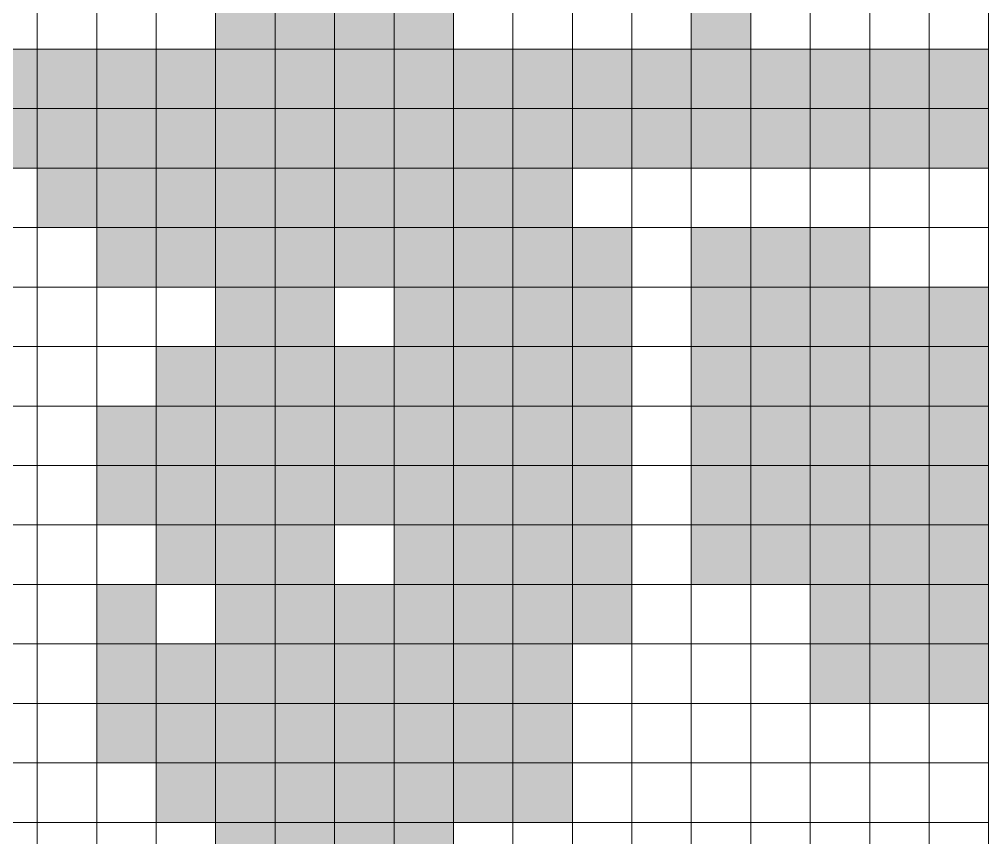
# Model space of a CAD drawing. Header units: millimetres. Extents: x 7481 to 272303, y 53290 to 107290.
# Drawn here: x 183705 to 200005, y 65035 to 78790 of the extents above; entities that cross this region are included whole.
import ezdxf

# ---------------------------------------------------------------- set-up
doc = ezdxf.new("R2010")
doc.units = ezdxf.units.MM
doc.layers.get('0').update_dxf_attribs({"lineweight": 0})
for name, color, linetype in [('l_road', 7, 'Continuous'), ('l_square', 30, 'Continuous'), ('m_square', 40, 'Continuous'), ('n_green', 100, 'Continuous'), ('o_building', 252, 'Continuous'), ('river', 140, 'Continuous')]:
    doc.layers.add(name, color=color, linetype=linetype)

msp = doc.modelspace()

# ---------------------------------------------------------------- hatches: boundary and pattern name
at = {"layer": 'l_road'}
h = msp.add_hatch(color=256, dxfattribs=at)
h.dxf.hatch_style = 1
h.paths.add_polyline_path([(184005, 78290), (183005, 78290), (183005, 77290), (184005, 77290)])
h = msp.add_hatch(color=256, dxfattribs=at)
h.dxf.hatch_style = 1
h.paths.add_polyline_path([(185005, 78290), (184005, 78290), (184005, 77290), (185005, 77290)])
h = msp.add_hatch(color=256, dxfattribs=at)
h.dxf.hatch_style = 1
h.paths.add_polyline_path([(186005, 78290), (185005, 78290), (185005, 77290), (186005, 77290)])
h = msp.add_hatch(color=256, dxfattribs=at)
h.dxf.hatch_style = 1
h.paths.add_polyline_path([(187005, 78290), (186005, 78290), (186005, 77290), (187005, 77290)])
h = msp.add_hatch(color=256, dxfattribs=at)
h.dxf.hatch_style = 1
h.paths.add_polyline_path([(188005, 78290), (187005, 78290), (187005, 77290), (188005, 77290)])
h = msp.add_hatch(color=256, dxfattribs=at)
h.dxf.hatch_style = 1
h.paths.add_polyline_path([(189005, 78290), (188005, 78290), (188005, 77290), (189005, 77290)])
h = msp.add_hatch(color=256, dxfattribs=at)
h.dxf.hatch_style = 1
h.paths.add_polyline_path([(190005, 78290), (189005, 78290), (189005, 77290), (190005, 77290)])
h = msp.add_hatch(color=256, dxfattribs=at)
h.dxf.hatch_style = 1
h.paths.add_polyline_path([(191005, 78290), (190005, 78290), (190005, 77290), (191005, 77290)])
h = msp.add_hatch(color=256, dxfattribs=at)
h.dxf.hatch_style = 1
h.paths.add_polyline_path([(192005, 78290), (191005, 78290), (191005, 77290), (192005, 77290)])
h = msp.add_hatch(color=256, dxfattribs=at)
h.dxf.hatch_style = 1
h.paths.add_polyline_path([(193005, 78290), (192005, 78290), (192005, 77290), (193005, 77290)])
h = msp.add_hatch(color=256, dxfattribs=at)
h.dxf.hatch_style = 1
h.paths.add_polyline_path([(194005, 78290), (193005, 78290), (193005, 77290), (194005, 77290)])
h = msp.add_hatch(color=256, dxfattribs=at)
h.dxf.hatch_style = 1
h.paths.add_polyline_path([(195005, 78290), (194005, 78290), (194005, 77290), (195005, 77290)])
h = msp.add_hatch(color=256, dxfattribs=at)
h.dxf.hatch_style = 1
h.paths.add_polyline_path([(196005, 78290), (195005, 78290), (195005, 77290), (196005, 77290)])
h = msp.add_hatch(color=256, dxfattribs=at)
h.dxf.hatch_style = 1
h.paths.add_polyline_path([(197005, 78290), (196005, 78290), (196005, 77290), (197005, 77290)])
h = msp.add_hatch(color=256, dxfattribs=at)
h.dxf.hatch_style = 1
h.paths.add_polyline_path([(198005, 78290), (197005, 78290), (197005, 77290), (198005, 77290)])
h = msp.add_hatch(color=256, dxfattribs=at)
h.dxf.hatch_style = 1
h.paths.add_polyline_path([(199005, 78290), (198005, 78290), (198005, 77290), (199005, 77290)])
h = msp.add_hatch(color=256, dxfattribs=at)
h.dxf.hatch_style = 1
h.paths.add_polyline_path([(200005, 78290), (199005, 78290), (199005, 77290), (200005, 77290)])
h = msp.add_hatch(color=256, dxfattribs=at)
h.dxf.hatch_style = 1
h.paths.add_polyline_path([(184005, 77290), (183005, 77290), (183005, 76290), (184005, 76290)])
h = msp.add_hatch(color=256, dxfattribs=at)
h.dxf.hatch_style = 1
h.paths.add_polyline_path([(185005, 77290), (184005, 77290), (184005, 76290), (185005, 76290)])
h = msp.add_hatch(color=256, dxfattribs=at)
h.dxf.hatch_style = 1
h.paths.add_polyline_path([(186005, 77290), (185005, 77290), (185005, 76290), (186005, 76290)])
h = msp.add_hatch(color=256, dxfattribs=at)
h.dxf.hatch_style = 1
h.paths.add_polyline_path([(187005, 77290), (186005, 77290), (186005, 76290), (187005, 76290)])
h = msp.add_hatch(color=256, dxfattribs=at)
h.dxf.hatch_style = 1
h.paths.add_polyline_path([(188005, 77290), (187005, 77290), (187005, 76290), (188005, 76290)])
h = msp.add_hatch(color=256, dxfattribs=at)
h.dxf.hatch_style = 1
h.paths.add_polyline_path([(189005, 77290), (188005, 77290), (188005, 76290), (189005, 76290)])
h = msp.add_hatch(color=256, dxfattribs=at)
h.dxf.hatch_style = 1
h.paths.add_polyline_path([(190005, 77290), (189005, 77290), (189005, 76290), (190005, 76290)])
h = msp.add_hatch(color=256, dxfattribs=at)
h.dxf.hatch_style = 1
h.paths.add_polyline_path([(191005, 77290), (190005, 77290), (190005, 76290), (191005, 76290)])
h = msp.add_hatch(color=256, dxfattribs=at)
h.dxf.hatch_style = 1
h.paths.add_polyline_path([(192005, 77290), (191005, 77290), (191005, 76290), (192005, 76290)])
h = msp.add_hatch(color=256, dxfattribs=at)
h.dxf.hatch_style = 1
h.paths.add_polyline_path([(193005, 77290), (192005, 77290), (192005, 76290), (193005, 76290)])
h = msp.add_hatch(color=256, dxfattribs=at)
h.dxf.hatch_style = 1
h.paths.add_polyline_path([(194005, 77290), (193005, 77290), (193005, 76290), (194005, 76290)])
h = msp.add_hatch(color=256, dxfattribs=at)
h.dxf.hatch_style = 1
h.paths.add_polyline_path([(195005, 77290), (194005, 77290), (194005, 76290), (195005, 76290)])
h = msp.add_hatch(color=256, dxfattribs=at)
h.dxf.hatch_style = 1
h.paths.add_polyline_path([(196005, 77290), (195005, 77290), (195005, 76290), (196005, 76290)])
h = msp.add_hatch(color=256, dxfattribs=at)
h.dxf.hatch_style = 1
h.paths.add_polyline_path([(197005, 77290), (196005, 77290), (196005, 76290), (197005, 76290)])
h = msp.add_hatch(color=256, dxfattribs=at)
h.dxf.hatch_style = 1
h.paths.add_polyline_path([(198005, 77290), (197005, 77290), (197005, 76290), (198005, 76290)])
h = msp.add_hatch(color=256, dxfattribs=at)
h.dxf.hatch_style = 1
h.paths.add_polyline_path([(199005, 77290), (198005, 77290), (198005, 76290), (199005, 76290)])
h = msp.add_hatch(color=256, dxfattribs=at)
h.dxf.hatch_style = 1
h.paths.add_polyline_path([(200005, 77290), (199005, 77290), (199005, 76290), (200005, 76290)])
at = {"layer": 'l_square'}
h = msp.add_hatch(color=256, dxfattribs=at)
h.dxf.hatch_style = 1
h.paths.add_polyline_path([(191005, 79290), (190005, 79290), (190005, 78290), (191005, 78290)])
h = msp.add_hatch(color=256, dxfattribs=at)
h.dxf.hatch_style = 1
h.paths.add_polyline_path([(185005, 76290), (184005, 76290), (184005, 75290), (185005, 75290)])
h = msp.add_hatch(color=256, dxfattribs=at)
h.dxf.hatch_style = 1
h.paths.add_polyline_path([(186005, 76290), (185005, 76290), (185005, 75290), (186005, 75290)])
h = msp.add_hatch(color=256, dxfattribs=at)
h.dxf.hatch_style = 1
h.paths.add_polyline_path([(190005, 76290), (189005, 76290), (189005, 75290), (190005, 75290)])
h = msp.add_hatch(color=256, dxfattribs=at)
h.dxf.hatch_style = 1
h.paths.add_polyline_path([(191005, 76290), (190005, 76290), (190005, 75290), (191005, 75290)])
h = msp.add_hatch(color=256, dxfattribs=at)
h.dxf.hatch_style = 1
h.paths.add_polyline_path([(186005, 75290), (185005, 75290), (185005, 74290), (186005, 74290)])
h = msp.add_hatch(color=256, dxfattribs=at)
h.dxf.hatch_style = 1
h.paths.add_polyline_path([(190005, 75290), (189005, 75290), (189005, 74290), (190005, 74290)])
h = msp.add_hatch(color=256, dxfattribs=at)
h.dxf.hatch_style = 1
h.paths.add_polyline_path([(186005, 69290), (185005, 69290), (185005, 68290), (186005, 68290)])
h = msp.add_hatch(color=256, dxfattribs=at)
h.dxf.hatch_style = 1
h.paths.add_polyline_path([(186005, 68290), (185005, 68290), (185005, 67290), (186005, 67290)])
h = msp.add_hatch(color=256, dxfattribs=at)
h.dxf.hatch_style = 1
h.paths.add_polyline_path([(187005, 68290), (186005, 68290), (186005, 67290), (187005, 67290)])
h = msp.add_hatch(color=256, dxfattribs=at)
h.dxf.hatch_style = 1
h.paths.add_polyline_path([(186005, 67290), (185005, 67290), (185005, 66290), (186005, 66290)])
h = msp.add_hatch(color=256, dxfattribs=at)
h.dxf.hatch_style = 1
h.paths.add_polyline_path([(187005, 67290), (186005, 67290), (186005, 66290), (187005, 66290)])
h = msp.add_hatch(color=256, dxfattribs=at)
h.dxf.hatch_style = 1
h.paths.add_polyline_path([(187005, 66290), (186005, 66290), (186005, 65290), (187005, 65290)])
h = msp.add_hatch(color=256, dxfattribs=at)
h.dxf.hatch_style = 1
h.paths.add_polyline_path([(190005, 66290), (189005, 66290), (189005, 65290), (190005, 65290)])
h = msp.add_hatch(color=256, dxfattribs=at)
h.dxf.hatch_style = 1
h.paths.add_polyline_path([(190005, 65290), (189005, 65290), (189005, 64290), (190005, 64290)])
h = msp.add_hatch(color=256, dxfattribs=at)
h.dxf.hatch_style = 1
h.paths.add_polyline_path([(191005, 65290), (190005, 65290), (190005, 64290), (191005, 64290)])
at = {"layer": 'm_square'}
h = msp.add_hatch(color=256, dxfattribs=at)
h.dxf.hatch_style = 1
h.paths.add_polyline_path([(190005, 73290), (189005, 73290), (189005, 72290), (190005, 72290)])
h = msp.add_hatch(color=256, dxfattribs=at)
h.dxf.hatch_style = 1
h.paths.add_polyline_path([(190005, 72290), (189005, 72290), (189005, 71290), (190005, 71290)])
h = msp.add_hatch(color=256, dxfattribs=at)
h.dxf.hatch_style = 1
h.paths.add_polyline_path([(191005, 72290), (190005, 72290), (190005, 71290), (191005, 71290)])
h = msp.add_hatch(color=256, dxfattribs=at)
h.dxf.hatch_style = 1
h.paths.add_polyline_path([(190005, 71290), (189005, 71290), (189005, 70290), (190005, 70290)])
at = {"layer": 'n_green'}
h = msp.add_hatch(color=256, dxfattribs=at)
h.dxf.hatch_style = 1
h.paths.add_polyline_path([(187005, 73290), (186005, 73290), (186005, 72290), (187005, 72290)])
h = msp.add_hatch(color=256, dxfattribs=at)
h.dxf.hatch_style = 1
h.paths.add_polyline_path([(186005, 72290), (185005, 72290), (185005, 71290), (186005, 71290)])
h = msp.add_hatch(color=256, dxfattribs=at)
h.dxf.hatch_style = 1
h.paths.add_polyline_path([(187005, 72290), (186005, 72290), (186005, 71290), (187005, 71290)])
h = msp.add_hatch(color=256, dxfattribs=at)
h.dxf.hatch_style = 1
h.paths.add_polyline_path([(186005, 71290), (185005, 71290), (185005, 70290), (186005, 70290)])
h = msp.add_hatch(color=256, dxfattribs=at)
h.dxf.hatch_style = 1
h.paths.add_polyline_path([(187005, 71290), (186005, 71290), (186005, 70290), (187005, 70290)])
h = msp.add_hatch(color=256, dxfattribs=at)
h.dxf.hatch_style = 1
h.paths.add_polyline_path([(187005, 70290), (186005, 70290), (186005, 69290), (187005, 69290)])
h = msp.add_hatch(color=256, dxfattribs=at)
h.dxf.hatch_style = 1
h.paths.add_polyline_path([(190005, 69290), (189005, 69290), (189005, 68290), (190005, 68290)])
h = msp.add_hatch(color=256, dxfattribs=at)
h.dxf.hatch_style = 1
h.paths.add_polyline_path([(190005, 68290), (189005, 68290), (189005, 67290), (190005, 67290)])
h = msp.add_hatch(color=256, dxfattribs=at)
h.dxf.hatch_style = 1
h.paths.add_polyline_path([(190005, 67290), (189005, 67290), (189005, 66290), (190005, 66290)])
at = {"layer": 'o_building'}
h = msp.add_hatch(color=256, dxfattribs=at)
h.dxf.hatch_style = 1
h.paths.add_polyline_path([(192005, 76290), (191005, 76290), (191005, 75290), (192005, 75290)])
h = msp.add_hatch(color=256, dxfattribs=at)
h.dxf.hatch_style = 1
h.paths.add_polyline_path([(193005, 76290), (192005, 76290), (192005, 75290), (193005, 75290)])
h = msp.add_hatch(color=256, dxfattribs=at)
h.dxf.hatch_style = 1
h.paths.add_polyline_path([(191005, 75290), (190005, 75290), (190005, 74290), (191005, 74290)])
h = msp.add_hatch(color=256, dxfattribs=at)
h.dxf.hatch_style = 1
h.paths.add_polyline_path([(192005, 75290), (191005, 75290), (191005, 74290), (192005, 74290)])
h = msp.add_hatch(color=256, dxfattribs=at)
h.dxf.hatch_style = 1
h.paths.add_polyline_path([(193005, 75290), (192005, 75290), (192005, 74290), (193005, 74290)])
h = msp.add_hatch(color=256, dxfattribs=at)
h.dxf.hatch_style = 1
h.paths.add_polyline_path([(194005, 75290), (193005, 75290), (193005, 74290), (194005, 74290)])
h = msp.add_hatch(color=256, dxfattribs=at)
h.dxf.hatch_style = 1
h.paths.add_polyline_path([(191005, 74290), (190005, 74290), (190005, 73290), (191005, 73290)])
h = msp.add_hatch(color=256, dxfattribs=at)
h.dxf.hatch_style = 1
h.paths.add_polyline_path([(192005, 74290), (191005, 74290), (191005, 73290), (192005, 73290)])
h = msp.add_hatch(color=256, dxfattribs=at)
h.dxf.hatch_style = 1
h.paths.add_polyline_path([(193005, 74290), (192005, 74290), (192005, 73290), (193005, 73290)])
h = msp.add_hatch(color=256, dxfattribs=at)
h.dxf.hatch_style = 1
h.paths.add_polyline_path([(194005, 74290), (193005, 74290), (193005, 73290), (194005, 73290)])
h = msp.add_hatch(color=256, dxfattribs=at)
h.dxf.hatch_style = 1
h.paths.add_polyline_path([(191005, 73290), (190005, 73290), (190005, 72290), (191005, 72290)])
h = msp.add_hatch(color=256, dxfattribs=at)
h.dxf.hatch_style = 1
h.paths.add_polyline_path([(192005, 73290), (191005, 73290), (191005, 72290), (192005, 72290)])
h = msp.add_hatch(color=256, dxfattribs=at)
h.dxf.hatch_style = 1
h.paths.add_polyline_path([(193005, 73290), (192005, 73290), (192005, 72290), (193005, 72290)])
h = msp.add_hatch(color=256, dxfattribs=at)
h.dxf.hatch_style = 1
h.paths.add_polyline_path([(194005, 73290), (193005, 73290), (193005, 72290), (194005, 72290)])
h = msp.add_hatch(color=256, dxfattribs=at)
h.dxf.hatch_style = 1
h.paths.add_polyline_path([(192005, 72290), (191005, 72290), (191005, 71290), (192005, 71290)])
h = msp.add_hatch(color=256, dxfattribs=at)
h.dxf.hatch_style = 1
h.paths.add_polyline_path([(193005, 72290), (192005, 72290), (192005, 71290), (193005, 71290)])
h = msp.add_hatch(color=256, dxfattribs=at)
h.dxf.hatch_style = 1
h.paths.add_polyline_path([(194005, 72290), (193005, 72290), (193005, 71290), (194005, 71290)])
h = msp.add_hatch(color=256, dxfattribs=at)
h.dxf.hatch_style = 1
h.paths.add_polyline_path([(191005, 71290), (190005, 71290), (190005, 70290), (191005, 70290)])
h = msp.add_hatch(color=256, dxfattribs=at)
h.dxf.hatch_style = 1
h.paths.add_polyline_path([(192005, 71290), (191005, 71290), (191005, 70290), (192005, 70290)])
h = msp.add_hatch(color=256, dxfattribs=at)
h.dxf.hatch_style = 1
h.paths.add_polyline_path([(193005, 71290), (192005, 71290), (192005, 70290), (193005, 70290)])
h = msp.add_hatch(color=256, dxfattribs=at)
h.dxf.hatch_style = 1
h.paths.add_polyline_path([(194005, 71290), (193005, 71290), (193005, 70290), (194005, 70290)])
h = msp.add_hatch(color=256, dxfattribs=at)
h.dxf.hatch_style = 1
h.paths.add_polyline_path([(191005, 70290), (190005, 70290), (190005, 69290), (191005, 69290)])
h = msp.add_hatch(color=256, dxfattribs=at)
h.dxf.hatch_style = 1
h.paths.add_polyline_path([(192005, 70290), (191005, 70290), (191005, 69290), (192005, 69290)])
h = msp.add_hatch(color=256, dxfattribs=at)
h.dxf.hatch_style = 1
h.paths.add_polyline_path([(193005, 70290), (192005, 70290), (192005, 69290), (193005, 69290)])
h = msp.add_hatch(color=256, dxfattribs=at)
h.dxf.hatch_style = 1
h.paths.add_polyline_path([(194005, 70290), (193005, 70290), (193005, 69290), (194005, 69290)])
h = msp.add_hatch(color=256, dxfattribs=at)
h.dxf.hatch_style = 1
h.paths.add_polyline_path([(191005, 69290), (190005, 69290), (190005, 68290), (191005, 68290)])
h = msp.add_hatch(color=256, dxfattribs=at)
h.dxf.hatch_style = 1
h.paths.add_polyline_path([(192005, 69290), (191005, 69290), (191005, 68290), (192005, 68290)])
h = msp.add_hatch(color=256, dxfattribs=at)
h.dxf.hatch_style = 1
h.paths.add_polyline_path([(193005, 69290), (192005, 69290), (192005, 68290), (193005, 68290)])
h = msp.add_hatch(color=256, dxfattribs=at)
h.dxf.hatch_style = 1
h.paths.add_polyline_path([(194005, 69290), (193005, 69290), (193005, 68290), (194005, 68290)])
h = msp.add_hatch(color=256, dxfattribs=at)
h.dxf.hatch_style = 1
h.paths.add_polyline_path([(191005, 68290), (190005, 68290), (190005, 67290), (191005, 67290)])
h = msp.add_hatch(color=256, dxfattribs=at)
h.dxf.hatch_style = 1
h.paths.add_polyline_path([(192005, 68290), (191005, 68290), (191005, 67290), (192005, 67290)])
h = msp.add_hatch(color=256, dxfattribs=at)
h.dxf.hatch_style = 1
h.paths.add_polyline_path([(193005, 68290), (192005, 68290), (192005, 67290), (193005, 67290)])
h = msp.add_hatch(color=256, dxfattribs=at)
h.dxf.hatch_style = 1
h.paths.add_polyline_path([(191005, 67290), (190005, 67290), (190005, 66290), (191005, 66290)])
h = msp.add_hatch(color=256, dxfattribs=at)
h.dxf.hatch_style = 1
h.paths.add_polyline_path([(192005, 67290), (191005, 67290), (191005, 66290), (192005, 66290)])
h = msp.add_hatch(color=256, dxfattribs=at)
h.dxf.hatch_style = 1
h.paths.add_polyline_path([(193005, 67290), (192005, 67290), (192005, 66290), (193005, 66290)])
h = msp.add_hatch(color=256, dxfattribs=at)
h.dxf.hatch_style = 1
h.paths.add_polyline_path([(191005, 66290), (190005, 66290), (190005, 65290), (191005, 65290)])
h = msp.add_hatch(color=256, dxfattribs=at)
h.dxf.hatch_style = 1
h.paths.add_polyline_path([(192005, 66290), (191005, 66290), (191005, 65290), (192005, 65290)])
h = msp.add_hatch(color=256, dxfattribs=at)
h.dxf.hatch_style = 1
h.paths.add_polyline_path([(193005, 66290), (192005, 66290), (192005, 65290), (193005, 65290)])
at = {"layer": 'river'}
h = msp.add_hatch(color=256, dxfattribs=at)
h.dxf.hatch_style = 1
h.paths.add_polyline_path([(188005, 79290), (187005, 79290), (187005, 78290), (188005, 78290)])
h = msp.add_hatch(color=256, dxfattribs=at)
h.dxf.hatch_style = 1
h.paths.add_polyline_path([(189005, 79290), (188005, 79290), (188005, 78290), (189005, 78290)])
h = msp.add_hatch(color=256, dxfattribs=at)
h.dxf.hatch_style = 1
h.paths.add_polyline_path([(190005, 79290), (189005, 79290), (189005, 78290), (190005, 78290)])
h = msp.add_hatch(color=256, dxfattribs=at)
h.dxf.hatch_style = 1
h.paths.add_polyline_path([(196005, 79290), (195005, 79290), (195005, 78290), (196005, 78290)])
h = msp.add_hatch(color=256, dxfattribs=at)
h.dxf.hatch_style = 1
h.paths.add_polyline_path([(196005, 79290), (195005, 79290), (195005, 78290), (196005, 78290)])
h = msp.add_hatch(color=256, dxfattribs=at)
h.dxf.hatch_style = 1
h.paths.add_polyline_path([(187005, 76290), (186005, 76290), (186005, 75290), (187005, 75290)])
h = msp.add_hatch(color=256, dxfattribs=at)
h.dxf.hatch_style = 1
h.paths.add_polyline_path([(188005, 76290), (187005, 76290), (187005, 75290), (188005, 75290)])
h = msp.add_hatch(color=256, dxfattribs=at)
h.dxf.hatch_style = 1
h.paths.add_polyline_path([(189005, 76290), (188005, 76290), (188005, 75290), (189005, 75290)])
h = msp.add_hatch(color=256, dxfattribs=at)
h.dxf.hatch_style = 1
h.paths.add_polyline_path([(187005, 75290), (186005, 75290), (186005, 74290), (187005, 74290)])
h = msp.add_hatch(color=256, dxfattribs=at)
h.dxf.hatch_style = 1
h.paths.add_polyline_path([(188005, 75290), (187005, 75290), (187005, 74290), (188005, 74290)])
h = msp.add_hatch(color=256, dxfattribs=at)
h.dxf.hatch_style = 1
h.paths.add_polyline_path([(189005, 75290), (188005, 75290), (188005, 74290), (189005, 74290)])
h = msp.add_hatch(color=256, dxfattribs=at)
h.dxf.hatch_style = 1
h.paths.add_polyline_path([(196005, 75290), (195005, 75290), (195005, 74290), (196005, 74290)])
h = msp.add_hatch(color=256, dxfattribs=at)
h.dxf.hatch_style = 1
h.paths.add_polyline_path([(197005, 75290), (196005, 75290), (196005, 74290), (197005, 74290)])
h = msp.add_hatch(color=256, dxfattribs=at)
h.dxf.hatch_style = 1
h.paths.add_polyline_path([(198005, 75290), (197005, 75290), (197005, 74290), (198005, 74290)])
h = msp.add_hatch(color=256, dxfattribs=at)
h.dxf.hatch_style = 1
h.paths.add_polyline_path([(188005, 74290), (187005, 74290), (187005, 73290), (188005, 73290)])
h = msp.add_hatch(color=256, dxfattribs=at)
h.dxf.hatch_style = 1
h.paths.add_polyline_path([(189005, 74290), (188005, 74290), (188005, 73290), (189005, 73290)])
h = msp.add_hatch(color=256, dxfattribs=at)
h.dxf.hatch_style = 1
h.paths.add_polyline_path([(196005, 74290), (195005, 74290), (195005, 73290), (196005, 73290)])
h = msp.add_hatch(color=256, dxfattribs=at)
h.dxf.hatch_style = 1
h.paths.add_polyline_path([(197005, 74290), (196005, 74290), (196005, 73290), (197005, 73290)])
h = msp.add_hatch(color=256, dxfattribs=at)
h.dxf.hatch_style = 1
h.paths.add_polyline_path([(198005, 74290), (197005, 74290), (197005, 73290), (198005, 73290)])
h = msp.add_hatch(color=256, dxfattribs=at)
h.dxf.hatch_style = 1
h.paths.add_polyline_path([(198005, 74290), (197005, 74290), (197005, 73290), (198005, 73290)])
h = msp.add_hatch(color=256, dxfattribs=at)
h.dxf.hatch_style = 1
h.paths.add_polyline_path([(199005, 74290), (198005, 74290), (198005, 73290), (199005, 73290)])
h = msp.add_hatch(color=256, dxfattribs=at)
h.dxf.hatch_style = 1
h.paths.add_polyline_path([(200005, 74290), (199005, 74290), (199005, 73290), (200005, 73290)])
h = msp.add_hatch(color=256, dxfattribs=at)
h.dxf.hatch_style = 1
h.paths.add_polyline_path([(188005, 73290), (187005, 73290), (187005, 72290), (188005, 72290)])
h = msp.add_hatch(color=256, dxfattribs=at)
h.dxf.hatch_style = 1
h.paths.add_polyline_path([(189005, 73290), (188005, 73290), (188005, 72290), (189005, 72290)])
h = msp.add_hatch(color=256, dxfattribs=at)
h.dxf.hatch_style = 1
h.paths.add_polyline_path([(196005, 73290), (195005, 73290), (195005, 72290), (196005, 72290)])
h = msp.add_hatch(color=256, dxfattribs=at)
h.dxf.hatch_style = 1
h.paths.add_polyline_path([(197005, 73290), (196005, 73290), (196005, 72290), (197005, 72290)])
h = msp.add_hatch(color=256, dxfattribs=at)
h.dxf.hatch_style = 1
h.paths.add_polyline_path([(198005, 73290), (197005, 73290), (197005, 72290), (198005, 72290)])
h = msp.add_hatch(color=256, dxfattribs=at)
h.dxf.hatch_style = 1
h.paths.add_polyline_path([(198005, 73290), (197005, 73290), (197005, 72290), (198005, 72290)])
h = msp.add_hatch(color=256, dxfattribs=at)
h.dxf.hatch_style = 1
h.paths.add_polyline_path([(199005, 73290), (198005, 73290), (198005, 72290), (199005, 72290)])
h = msp.add_hatch(color=256, dxfattribs=at)
h.dxf.hatch_style = 1
h.paths.add_polyline_path([(200005, 73290), (199005, 73290), (199005, 72290), (200005, 72290)])
h = msp.add_hatch(color=256, dxfattribs=at)
h.dxf.hatch_style = 1
h.paths.add_polyline_path([(188005, 72290), (187005, 72290), (187005, 71290), (188005, 71290)])
h = msp.add_hatch(color=256, dxfattribs=at)
h.dxf.hatch_style = 1
h.paths.add_polyline_path([(189005, 72290), (188005, 72290), (188005, 71290), (189005, 71290)])
h = msp.add_hatch(color=256, dxfattribs=at)
h.dxf.hatch_style = 1
h.paths.add_polyline_path([(196005, 72290), (195005, 72290), (195005, 71290), (196005, 71290)])
h = msp.add_hatch(color=256, dxfattribs=at)
h.dxf.hatch_style = 1
h.paths.add_polyline_path([(197005, 72290), (196005, 72290), (196005, 71290), (197005, 71290)])
h = msp.add_hatch(color=256, dxfattribs=at)
h.dxf.hatch_style = 1
h.paths.add_polyline_path([(198005, 72290), (197005, 72290), (197005, 71290), (198005, 71290)])
h = msp.add_hatch(color=256, dxfattribs=at)
h.dxf.hatch_style = 1
h.paths.add_polyline_path([(198005, 72290), (197005, 72290), (197005, 71290), (198005, 71290)])
h = msp.add_hatch(color=256, dxfattribs=at)
h.dxf.hatch_style = 1
h.paths.add_polyline_path([(199005, 72290), (198005, 72290), (198005, 71290), (199005, 71290)])
h = msp.add_hatch(color=256, dxfattribs=at)
h.dxf.hatch_style = 1
h.paths.add_polyline_path([(200005, 72290), (199005, 72290), (199005, 71290), (200005, 71290)])
h = msp.add_hatch(color=256, dxfattribs=at)
h.dxf.hatch_style = 1
h.paths.add_polyline_path([(188005, 71290), (187005, 71290), (187005, 70290), (188005, 70290)])
h = msp.add_hatch(color=256, dxfattribs=at)
h.dxf.hatch_style = 1
h.paths.add_polyline_path([(189005, 71290), (188005, 71290), (188005, 70290), (189005, 70290)])
h = msp.add_hatch(color=256, dxfattribs=at)
h.dxf.hatch_style = 1
h.paths.add_polyline_path([(196005, 71290), (195005, 71290), (195005, 70290), (196005, 70290)])
h = msp.add_hatch(color=256, dxfattribs=at)
h.dxf.hatch_style = 1
h.paths.add_polyline_path([(197005, 71290), (196005, 71290), (196005, 70290), (197005, 70290)])
h = msp.add_hatch(color=256, dxfattribs=at)
h.dxf.hatch_style = 1
h.paths.add_polyline_path([(198005, 71290), (197005, 71290), (197005, 70290), (198005, 70290)])
h = msp.add_hatch(color=256, dxfattribs=at)
h.dxf.hatch_style = 1
h.paths.add_polyline_path([(198005, 71290), (197005, 71290), (197005, 70290), (198005, 70290)])
h = msp.add_hatch(color=256, dxfattribs=at)
h.dxf.hatch_style = 1
h.paths.add_polyline_path([(199005, 71290), (198005, 71290), (198005, 70290), (199005, 70290)])
h = msp.add_hatch(color=256, dxfattribs=at)
h.dxf.hatch_style = 1
h.paths.add_polyline_path([(200005, 71290), (199005, 71290), (199005, 70290), (200005, 70290)])
h = msp.add_hatch(color=256, dxfattribs=at)
h.dxf.hatch_style = 1
h.paths.add_polyline_path([(188005, 70290), (187005, 70290), (187005, 69290), (188005, 69290)])
h = msp.add_hatch(color=256, dxfattribs=at)
h.dxf.hatch_style = 1
h.paths.add_polyline_path([(189005, 70290), (188005, 70290), (188005, 69290), (189005, 69290)])
h = msp.add_hatch(color=256, dxfattribs=at)
h.dxf.hatch_style = 1
h.paths.add_polyline_path([(196005, 70290), (195005, 70290), (195005, 69290), (196005, 69290)])
h = msp.add_hatch(color=256, dxfattribs=at)
h.dxf.hatch_style = 1
h.paths.add_polyline_path([(197005, 70290), (196005, 70290), (196005, 69290), (197005, 69290)])
h = msp.add_hatch(color=256, dxfattribs=at)
h.dxf.hatch_style = 1
h.paths.add_polyline_path([(198005, 70290), (197005, 70290), (197005, 69290), (198005, 69290)])
h = msp.add_hatch(color=256, dxfattribs=at)
h.dxf.hatch_style = 1
h.paths.add_polyline_path([(198005, 70290), (197005, 70290), (197005, 69290), (198005, 69290)])
h = msp.add_hatch(color=256, dxfattribs=at)
h.dxf.hatch_style = 1
h.paths.add_polyline_path([(199005, 70290), (198005, 70290), (198005, 69290), (199005, 69290)])
h = msp.add_hatch(color=256, dxfattribs=at)
h.dxf.hatch_style = 1
h.paths.add_polyline_path([(200005, 70290), (199005, 70290), (199005, 69290), (200005, 69290)])
h = msp.add_hatch(color=256, dxfattribs=at)
h.dxf.hatch_style = 1
h.paths.add_polyline_path([(188005, 69290), (187005, 69290), (187005, 68290), (188005, 68290)])
h = msp.add_hatch(color=256, dxfattribs=at)
h.dxf.hatch_style = 1
h.paths.add_polyline_path([(189005, 69290), (188005, 69290), (188005, 68290), (189005, 68290)])
h = msp.add_hatch(color=256, dxfattribs=at)
h.dxf.hatch_style = 1
h.paths.add_polyline_path([(198005, 69290), (197005, 69290), (197005, 68290), (198005, 68290)])
h = msp.add_hatch(color=256, dxfattribs=at)
h.dxf.hatch_style = 1
h.paths.add_polyline_path([(199005, 69290), (198005, 69290), (198005, 68290), (199005, 68290)])
h = msp.add_hatch(color=256, dxfattribs=at)
h.dxf.hatch_style = 1
h.paths.add_polyline_path([(200005, 69290), (199005, 69290), (199005, 68290), (200005, 68290)])
h = msp.add_hatch(color=256, dxfattribs=at)
h.dxf.hatch_style = 1
h.paths.add_polyline_path([(188005, 68290), (187005, 68290), (187005, 67290), (188005, 67290)])
h = msp.add_hatch(color=256, dxfattribs=at)
h.dxf.hatch_style = 1
h.paths.add_polyline_path([(189005, 68290), (188005, 68290), (188005, 67290), (189005, 67290)])
h = msp.add_hatch(color=256, dxfattribs=at)
h.dxf.hatch_style = 1
h.paths.add_polyline_path([(198005, 68290), (197005, 68290), (197005, 67290), (198005, 67290)])
h = msp.add_hatch(color=256, dxfattribs=at)
h.dxf.hatch_style = 1
h.paths.add_polyline_path([(199005, 68290), (198005, 68290), (198005, 67290), (199005, 67290)])
h = msp.add_hatch(color=256, dxfattribs=at)
h.dxf.hatch_style = 1
h.paths.add_polyline_path([(200005, 68290), (199005, 68290), (199005, 67290), (200005, 67290)])
h = msp.add_hatch(color=256, dxfattribs=at)
h.dxf.hatch_style = 1
h.paths.add_polyline_path([(188005, 67290), (187005, 67290), (187005, 66290), (188005, 66290)])
h = msp.add_hatch(color=256, dxfattribs=at)
h.dxf.hatch_style = 1
h.paths.add_polyline_path([(189005, 67290), (188005, 67290), (188005, 66290), (189005, 66290)])
h = msp.add_hatch(color=256, dxfattribs=at)
h.dxf.hatch_style = 1
h.paths.add_polyline_path([(188005, 66290), (187005, 66290), (187005, 65290), (188005, 65290)])
h = msp.add_hatch(color=256, dxfattribs=at)
h.dxf.hatch_style = 1
h.paths.add_polyline_path([(189005, 66290), (188005, 66290), (188005, 65290), (189005, 65290)])
h = msp.add_hatch(color=256, dxfattribs=at)
h.dxf.hatch_style = 1
h.paths.add_polyline_path([(188005, 65290), (187005, 65290), (187005, 64290), (188005, 64290)])
h = msp.add_hatch(color=256, dxfattribs=at)
h.dxf.hatch_style = 1
h.paths.add_polyline_path([(189005, 65290), (188005, 65290), (188005, 64290), (189005, 64290)])

# ---------------------------------------------------------------- linework, layer by layer
for points in [[(183005, 78290), (184005, 78290), (184005, 79290), (183005, 79290)], [(184005, 78290), (185005, 78290), (185005, 79290), (184005, 79290)], [(185005, 78290), (186005, 78290), (186005, 79290), (185005, 79290)], [(186005, 78290), (187005, 78290), (187005, 79290), (186005, 79290)], [(187005, 78290), (188005, 78290), (188005, 79290), (187005, 79290)], [(188005, 78290), (189005, 78290), (189005, 79290), (188005, 79290)], [(189005, 78290), (190005, 78290), (190005, 79290), (189005, 79290)], [(190005, 78290), (191005, 78290), (191005, 79290), (190005, 79290)], [(191005, 78290), (192005, 78290), (192005, 79290), (191005, 79290)], [(192005, 78290), (193005, 78290), (193005, 79290), (192005, 79290)], [(193005, 78290), (194005, 78290), (194005, 79290), (193005, 79290)], [(194005, 78290), (195005, 78290), (195005, 79290), (194005, 79290)], [(195005, 78290), (196005, 78290), (196005, 79290), (195005, 79290)], [(196005, 78290), (197005, 78290), (197005, 79290), (196005, 79290)], [(197005, 78290), (198005, 78290), (198005, 79290), (197005, 79290)], [(198005, 78290), (199005, 78290), (199005, 79290), (198005, 79290)], [(199005, 78290), (200005, 78290), (200005, 79290), (199005, 79290)], [(183005, 77290), (184005, 77290), (184005, 78290), (183005, 78290)], [(184005, 77290), (185005, 77290), (185005, 78290), (184005, 78290)], [(185005, 77290), (186005, 77290), (186005, 78290), (185005, 78290)], [(186005, 77290), (187005, 77290), (187005, 78290), (186005, 78290)], [(187005, 77290), (188005, 77290), (188005, 78290), (187005, 78290)], [(188005, 77290), (189005, 77290), (189005, 78290), (188005, 78290)], [(189005, 77290), (190005, 77290), (190005, 78290), (189005, 78290)], [(190005, 77290), (191005, 77290), (191005, 78290), (190005, 78290)], [(191005, 77290), (192005, 77290), (192005, 78290), (191005, 78290)], [(192005, 77290), (193005, 77290), (193005, 78290), (192005, 78290)], [(193005, 77290), (194005, 77290), (194005, 78290), (193005, 78290)], [(194005, 77290), (195005, 77290), (195005, 78290), (194005, 78290)], [(195005, 77290), (196005, 77290), (196005, 78290), (195005, 78290)], [(196005, 77290), (197005, 77290), (197005, 78290), (196005, 78290)], [(197005, 77290), (198005, 77290), (198005, 78290), (197005, 78290)], [(198005, 77290), (199005, 77290), (199005, 78290), (198005, 78290)], [(199005, 77290), (200005, 77290), (200005, 78290), (199005, 78290)], [(183005, 76290), (184005, 76290), (184005, 77290), (183005, 77290)], [(184005, 76290), (185005, 76290), (185005, 77290), (184005, 77290)], [(185005, 76290), (186005, 76290), (186005, 77290), (185005, 77290)], [(186005, 76290), (187005, 76290), (187005, 77290), (186005, 77290)], [(187005, 76290), (188005, 76290), (188005, 77290), (187005, 77290)], [(188005, 76290), (189005, 76290), (189005, 77290), (188005, 77290)], [(189005, 76290), (190005, 76290), (190005, 77290), (189005, 77290)], [(190005, 76290), (191005, 76290), (191005, 77290), (190005, 77290)], [(191005, 76290), (192005, 76290), (192005, 77290), (191005, 77290)], [(192005, 76290), (193005, 76290), (193005, 77290), (192005, 77290)], [(193005, 76290), (194005, 76290), (194005, 77290), (193005, 77290)], [(194005, 76290), (195005, 76290), (195005, 77290), (194005, 77290)], [(195005, 76290), (196005, 76290), (196005, 77290), (195005, 77290)], [(196005, 76290), (197005, 76290), (197005, 77290), (196005, 77290)], [(197005, 76290), (198005, 76290), (198005, 77290), (197005, 77290)], [(198005, 76290), (199005, 76290), (199005, 77290), (198005, 77290)], [(199005, 76290), (200005, 76290), (200005, 77290), (199005, 77290)], [(183005, 75290), (184005, 75290), (184005, 76290), (183005, 76290)], [(184005, 75290), (185005, 75290), (185005, 76290), (184005, 76290)], [(185005, 75290), (186005, 75290), (186005, 76290), (185005, 76290)], [(186005, 75290), (187005, 75290), (187005, 76290), (186005, 76290)], [(187005, 75290), (188005, 75290), (188005, 76290), (187005, 76290)], [(188005, 75290), (189005, 75290), (189005, 76290), (188005, 76290)], [(189005, 75290), (190005, 75290), (190005, 76290), (189005, 76290)], [(190005, 75290), (191005, 75290), (191005, 76290), (190005, 76290)], [(191005, 75290), (192005, 75290), (192005, 76290), (191005, 76290)], [(192005, 75290), (193005, 75290), (193005, 76290), (192005, 76290)], [(193005, 75290), (194005, 75290), (194005, 76290), (193005, 76290)], [(194005, 75290), (195005, 75290), (195005, 76290), (194005, 76290)], [(195005, 75290), (196005, 75290), (196005, 76290), (195005, 76290)], [(196005, 75290), (197005, 75290), (197005, 76290), (196005, 76290)], [(197005, 75290), (198005, 75290), (198005, 76290), (197005, 76290)], [(198005, 75290), (199005, 75290), (199005, 76290), (198005, 76290)], [(199005, 75290), (200005, 75290), (200005, 76290), (199005, 76290)], [(183005, 74290), (184005, 74290), (184005, 75290), (183005, 75290)], [(184005, 74290), (185005, 74290), (185005, 75290), (184005, 75290)], [(185005, 74290), (186005, 74290), (186005, 75290), (185005, 75290)], [(186005, 74290), (187005, 74290), (187005, 75290), (186005, 75290)], [(187005, 74290), (188005, 74290), (188005, 75290), (187005, 75290)], [(188005, 74290), (189005, 74290), (189005, 75290), (188005, 75290)], [(189005, 74290), (190005, 74290), (190005, 75290), (189005, 75290)], [(190005, 74290), (191005, 74290), (191005, 75290), (190005, 75290)], [(191005, 74290), (192005, 74290), (192005, 75290), (191005, 75290)], [(192005, 74290), (193005, 74290), (193005, 75290), (192005, 75290)], [(193005, 74290), (194005, 74290), (194005, 75290), (193005, 75290)], [(194005, 74290), (195005, 74290), (195005, 75290), (194005, 75290)], [(195005, 74290), (196005, 74290), (196005, 75290), (195005, 75290)], [(196005, 74290), (197005, 74290), (197005, 75290), (196005, 75290)], [(197005, 74290), (198005, 74290), (198005, 75290), (197005, 75290)], [(198005, 74290), (199005, 74290), (199005, 75290), (198005, 75290)], [(199005, 74290), (200005, 74290), (200005, 75290), (199005, 75290)], [(183005, 73290), (184005, 73290), (184005, 74290), (183005, 74290)], [(184005, 73290), (185005, 73290), (185005, 74290), (184005, 74290)], [(185005, 73290), (186005, 73290), (186005, 74290), (185005, 74290)], [(186005, 73290), (187005, 73290), (187005, 74290), (186005, 74290)], [(187005, 73290), (188005, 73290), (188005, 74290), (187005, 74290)], [(188005, 73290), (189005, 73290), (189005, 74290), (188005, 74290)], [(189005, 73290), (190005, 73290), (190005, 74290), (189005, 74290)], [(190005, 73290), (191005, 73290), (191005, 74290), (190005, 74290)], [(191005, 73290), (192005, 73290), (192005, 74290), (191005, 74290)], [(192005, 73290), (193005, 73290), (193005, 74290), (192005, 74290)], [(193005, 73290), (194005, 73290), (194005, 74290), (193005, 74290)], [(194005, 73290), (195005, 73290), (195005, 74290), (194005, 74290)], [(195005, 73290), (196005, 73290), (196005, 74290), (195005, 74290)], [(196005, 73290), (197005, 73290), (197005, 74290), (196005, 74290)], [(197005, 73290), (198005, 73290), (198005, 74290), (197005, 74290)], [(198005, 73290), (199005, 73290), (199005, 74290), (198005, 74290)], [(199005, 73290), (200005, 73290), (200005, 74290), (199005, 74290)], [(183005, 72290), (184005, 72290), (184005, 73290), (183005, 73290)], [(184005, 72290), (185005, 72290), (185005, 73290), (184005, 73290)], [(185005, 72290), (186005, 72290), (186005, 73290), (185005, 73290)], [(186005, 72290), (187005, 72290), (187005, 73290), (186005, 73290)], [(187005, 72290), (188005, 72290), (188005, 73290), (187005, 73290)], [(188005, 72290), (189005, 72290), (189005, 73290), (188005, 73290)], [(189005, 72290), (190005, 72290), (190005, 73290), (189005, 73290)], [(190005, 72290), (191005, 72290), (191005, 73290), (190005, 73290)], [(191005, 72290), (192005, 72290), (192005, 73290), (191005, 73290)], [(192005, 72290), (193005, 72290), (193005, 73290), (192005, 73290)], [(193005, 72290), (194005, 72290), (194005, 73290), (193005, 73290)], [(194005, 72290), (195005, 72290), (195005, 73290), (194005, 73290)], [(195005, 72290), (196005, 72290), (196005, 73290), (195005, 73290)], [(196005, 72290), (197005, 72290), (197005, 73290), (196005, 73290)], [(197005, 72290), (198005, 72290), (198005, 73290), (197005, 73290)], [(198005, 72290), (199005, 72290), (199005, 73290), (198005, 73290)], [(199005, 72290), (200005, 72290), (200005, 73290), (199005, 73290)], [(183005, 71290), (184005, 71290), (184005, 72290), (183005, 72290)], [(184005, 71290), (185005, 71290), (185005, 72290), (184005, 72290)], [(185005, 71290), (186005, 71290), (186005, 72290), (185005, 72290)], [(186005, 71290), (187005, 71290), (187005, 72290), (186005, 72290)], [(187005, 71290), (188005, 71290), (188005, 72290), (187005, 72290)], [(188005, 71290), (189005, 71290), (189005, 72290), (188005, 72290)], [(189005, 71290), (190005, 71290), (190005, 72290), (189005, 72290)], [(190005, 71290), (191005, 71290), (191005, 72290), (190005, 72290)], [(191005, 71290), (192005, 71290), (192005, 72290), (191005, 72290)], [(192005, 71290), (193005, 71290), (193005, 72290), (192005, 72290)], [(193005, 71290), (194005, 71290), (194005, 72290), (193005, 72290)], [(194005, 71290), (195005, 71290), (195005, 72290), (194005, 72290)], [(195005, 71290), (196005, 71290), (196005, 72290), (195005, 72290)], [(196005, 71290), (197005, 71290), (197005, 72290), (196005, 72290)], [(197005, 71290), (198005, 71290), (198005, 72290), (197005, 72290)], [(198005, 71290), (199005, 71290), (199005, 72290), (198005, 72290)], [(199005, 71290), (200005, 71290), (200005, 72290), (199005, 72290)], [(183005, 70290), (184005, 70290), (184005, 71290), (183005, 71290)], [(184005, 70290), (185005, 70290), (185005, 71290), (184005, 71290)], [(185005, 70290), (186005, 70290), (186005, 71290), (185005, 71290)], [(186005, 70290), (187005, 70290), (187005, 71290), (186005, 71290)], [(187005, 70290), (188005, 70290), (188005, 71290), (187005, 71290)], [(188005, 70290), (189005, 70290), (189005, 71290), (188005, 71290)], [(189005, 70290), (190005, 70290), (190005, 71290), (189005, 71290)], [(190005, 70290), (191005, 70290), (191005, 71290), (190005, 71290)], [(191005, 70290), (192005, 70290), (192005, 71290), (191005, 71290)], [(192005, 70290), (193005, 70290), (193005, 71290), (192005, 71290)], [(193005, 70290), (194005, 70290), (194005, 71290), (193005, 71290)], [(194005, 70290), (195005, 70290), (195005, 71290), (194005, 71290)], [(195005, 70290), (196005, 70290), (196005, 71290), (195005, 71290)], [(196005, 70290), (197005, 70290), (197005, 71290), (196005, 71290)], [(197005, 70290), (198005, 70290), (198005, 71290), (197005, 71290)], [(198005, 70290), (199005, 70290), (199005, 71290), (198005, 71290)], [(199005, 70290), (200005, 70290), (200005, 71290), (199005, 71290)], [(183005, 69290), (184005, 69290), (184005, 70290), (183005, 70290)], [(184005, 69290), (185005, 69290), (185005, 70290), (184005, 70290)], [(185005, 69290), (186005, 69290), (186005, 70290), (185005, 70290)], [(186005, 69290), (187005, 69290), (187005, 70290), (186005, 70290)], [(187005, 69290), (188005, 69290), (188005, 70290), (187005, 70290)], [(188005, 69290), (189005, 69290), (189005, 70290), (188005, 70290)], [(189005, 69290), (190005, 69290), (190005, 70290), (189005, 70290)], [(190005, 69290), (191005, 69290), (191005, 70290), (190005, 70290)], [(191005, 69290), (192005, 69290), (192005, 70290), (191005, 70290)], [(192005, 69290), (193005, 69290), (193005, 70290), (192005, 70290)], [(193005, 69290), (194005, 69290), (194005, 70290), (193005, 70290)], [(194005, 69290), (195005, 69290), (195005, 70290), (194005, 70290)], [(195005, 69290), (196005, 69290), (196005, 70290), (195005, 70290)], [(196005, 69290), (197005, 69290), (197005, 70290), (196005, 70290)], [(197005, 69290), (198005, 69290), (198005, 70290), (197005, 70290)], [(198005, 69290), (199005, 69290), (199005, 70290), (198005, 70290)], [(199005, 69290), (200005, 69290), (200005, 70290), (199005, 70290)], [(183005, 68290), (184005, 68290), (184005, 69290), (183005, 69290)], [(184005, 68290), (185005, 68290), (185005, 69290), (184005, 69290)], [(185005, 68290), (186005, 68290), (186005, 69290), (185005, 69290)], [(186005, 68290), (187005, 68290), (187005, 69290), (186005, 69290)], [(187005, 68290), (188005, 68290), (188005, 69290), (187005, 69290)], [(188005, 68290), (189005, 68290), (189005, 69290), (188005, 69290)], [(189005, 68290), (190005, 68290), (190005, 69290), (189005, 69290)], [(190005, 68290), (191005, 68290), (191005, 69290), (190005, 69290)], [(191005, 68290), (192005, 68290), (192005, 69290), (191005, 69290)], [(192005, 68290), (193005, 68290), (193005, 69290), (192005, 69290)], [(193005, 68290), (194005, 68290), (194005, 69290), (193005, 69290)], [(194005, 68290), (195005, 68290), (195005, 69290), (194005, 69290)], [(195005, 68290), (196005, 68290), (196005, 69290), (195005, 69290)], [(196005, 68290), (197005, 68290), (197005, 69290), (196005, 69290)], [(197005, 68290), (198005, 68290), (198005, 69290), (197005, 69290)], [(198005, 68290), (199005, 68290), (199005, 69290), (198005, 69290)], [(199005, 68290), (200005, 68290), (200005, 69290), (199005, 69290)], [(183005, 67290), (184005, 67290), (184005, 68290), (183005, 68290)], [(184005, 67290), (185005, 67290), (185005, 68290), (184005, 68290)], [(185005, 67290), (186005, 67290), (186005, 68290), (185005, 68290)], [(186005, 67290), (187005, 67290), (187005, 68290), (186005, 68290)], [(187005, 67290), (188005, 67290), (188005, 68290), (187005, 68290)], [(188005, 67290), (189005, 67290), (189005, 68290), (188005, 68290)], [(189005, 67290), (190005, 67290), (190005, 68290), (189005, 68290)], [(190005, 67290), (191005, 67290), (191005, 68290), (190005, 68290)], [(191005, 67290), (192005, 67290), (192005, 68290), (191005, 68290)], [(192005, 67290), (193005, 67290), (193005, 68290), (192005, 68290)], [(193005, 67290), (194005, 67290), (194005, 68290), (193005, 68290)], [(194005, 67290), (195005, 67290), (195005, 68290), (194005, 68290)], [(195005, 67290), (196005, 67290), (196005, 68290), (195005, 68290)], [(196005, 67290), (197005, 67290), (197005, 68290), (196005, 68290)], [(197005, 67290), (198005, 67290), (198005, 68290), (197005, 68290)], [(198005, 67290), (199005, 67290), (199005, 68290), (198005, 68290)], [(199005, 67290), (200005, 67290), (200005, 68290), (199005, 68290)], [(183005, 66290), (184005, 66290), (184005, 67290), (183005, 67290)], [(184005, 66290), (185005, 66290), (185005, 67290), (184005, 67290)], [(185005, 66290), (186005, 66290), (186005, 67290), (185005, 67290)], [(186005, 66290), (187005, 66290), (187005, 67290), (186005, 67290)], [(187005, 66290), (188005, 66290), (188005, 67290), (187005, 67290)], [(188005, 66290), (189005, 66290), (189005, 67290), (188005, 67290)], [(189005, 66290), (190005, 66290), (190005, 67290), (189005, 67290)], [(190005, 66290), (191005, 66290), (191005, 67290), (190005, 67290)], [(191005, 66290), (192005, 66290), (192005, 67290), (191005, 67290)], [(192005, 66290), (193005, 66290), (193005, 67290), (192005, 67290)], [(193005, 66290), (194005, 66290), (194005, 67290), (193005, 67290)], [(194005, 66290), (195005, 66290), (195005, 67290), (194005, 67290)], [(195005, 66290), (196005, 66290), (196005, 67290), (195005, 67290)], [(196005, 66290), (197005, 66290), (197005, 67290), (196005, 67290)], [(197005, 66290), (198005, 66290), (198005, 67290), (197005, 67290)], [(198005, 66290), (199005, 66290), (199005, 67290), (198005, 67290)], [(199005, 66290), (200005, 66290), (200005, 67290), (199005, 67290)], [(183005, 65290), (184005, 65290), (184005, 66290), (183005, 66290)], [(184005, 65290), (185005, 65290), (185005, 66290), (184005, 66290)], [(185005, 65290), (186005, 65290), (186005, 66290), (185005, 66290)], [(186005, 65290), (187005, 65290), (187005, 66290), (186005, 66290)], [(187005, 65290), (188005, 65290), (188005, 66290), (187005, 66290)], [(188005, 65290), (189005, 65290), (189005, 66290), (188005, 66290)], [(189005, 65290), (190005, 65290), (190005, 66290), (189005, 66290)], [(190005, 65290), (191005, 65290), (191005, 66290), (190005, 66290)], [(191005, 65290), (192005, 65290), (192005, 66290), (191005, 66290)], [(192005, 65290), (193005, 65290), (193005, 66290), (192005, 66290)], [(193005, 65290), (194005, 65290), (194005, 66290), (193005, 66290)], [(194005, 65290), (195005, 65290), (195005, 66290), (194005, 66290)], [(195005, 65290), (196005, 65290), (196005, 66290), (195005, 66290)], [(196005, 65290), (197005, 65290), (197005, 66290), (196005, 66290)], [(197005, 65290), (198005, 65290), (198005, 66290), (197005, 66290)], [(198005, 65290), (199005, 65290), (199005, 66290), (198005, 66290)], [(199005, 65290), (200005, 65290), (200005, 66290), (199005, 66290)], [(183005, 64290), (184005, 64290), (184005, 65290), (183005, 65290)], [(184005, 64290), (185005, 64290), (185005, 65290), (184005, 65290)], [(185005, 64290), (186005, 64290), (186005, 65290), (185005, 65290)], [(186005, 64290), (187005, 64290), (187005, 65290), (186005, 65290)], [(187005, 64290), (188005, 64290), (188005, 65290), (187005, 65290)], [(188005, 64290), (189005, 64290), (189005, 65290), (188005, 65290)], [(189005, 64290), (190005, 64290), (190005, 65290), (189005, 65290)], [(190005, 64290), (191005, 64290), (191005, 65290), (190005, 65290)], [(191005, 64290), (192005, 64290), (192005, 65290), (191005, 65290)], [(192005, 64290), (193005, 64290), (193005, 65290), (192005, 65290)], [(193005, 64290), (194005, 64290), (194005, 65290), (193005, 65290)], [(194005, 64290), (195005, 64290), (195005, 65290), (194005, 65290)], [(195005, 64290), (196005, 64290), (196005, 65290), (195005, 65290)], [(196005, 64290), (197005, 64290), (197005, 65290), (196005, 65290)], [(197005, 64290), (198005, 64290), (198005, 65290), (197005, 65290)], [(198005, 64290), (199005, 64290), (199005, 65290), (198005, 65290)], [(199005, 64290), (200005, 64290), (200005, 65290), (199005, 65290)]]:
    msp.add_lwpolyline(points, close=True)

doc.saveas('drawing.dxf')
